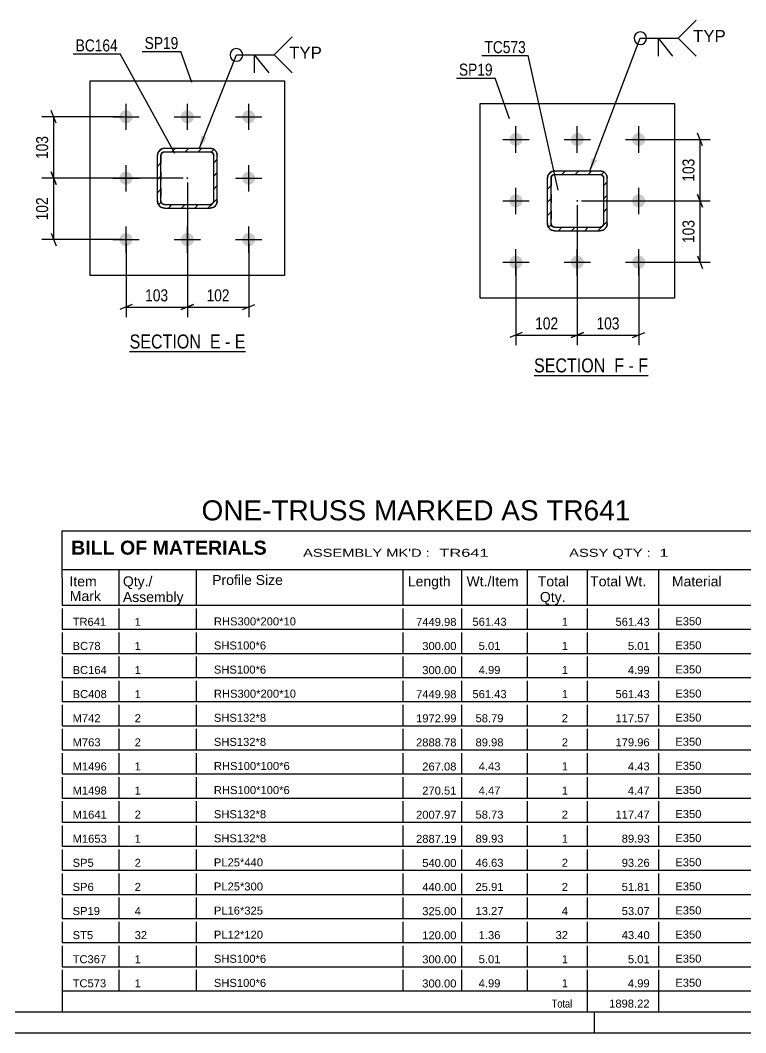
# Model space of a CAD drawing. Header units: millimetres. Extents: x 0 to 841, y 0 to 594.
# Drawn here: x 494 to 667.1, y 0 to 241.6 of the extents above; entities that cross this region are included whole.
import ezdxf

# ---------------------------------------------------------------- set-up
doc = ezdxf.new("R2010")
doc.units = ezdxf.units.MM
doc.linetypes.add('DXK_LINE_DOT2', pattern=[3.9198, 1.9599, -1.9599])
doc.linetypes.add('DXK_LINE_DOT3', pattern=[5.9187, 2.979, -0.9799, 0.9799, -0.9799])
doc.styles.add('Arial', font='ARIAL.TTF', dxfattribs={"height": 0.2})
doc.styles.add('Arial Bold', font='ARIALBD.TTF', dxfattribs={"height": 0.2})
doc.styles.add('Arial Narrow', font='ARIALN.TTF', dxfattribs={"height": 0.2})

# ---------------------------------------------------------------- blocks, each defined once
blk = doc.blocks.new('Unknown-761545199-18054')
at = {"color": 2, "linetype": 'Continuous'}
blk.add_line((530, 119.75), (647.5, 119.75), dxfattribs=at)
at = {"color": 7, "style": 'Arial'}
blk.add_text('ONE-TRUSS MARKED AS TR641', height=4.7754, dxfattribs=at).set_placement((537.26, 122.25))
blk = doc.blocks.new('Unknown-761545199-1132')
at = {"color": 5, "linetype": 'Continuous'}
for p, q in [((5, 5), (836, 5)), ((631, 0), (631, 5)), ((0, 0), (841, 0))]:
    blk.add_line(p, q, dxfattribs=at)
blk = doc.blocks.new('Unknown-761545199-18053')
at = {"color": 7, "linetype": 'Continuous'}
for p, q in [((504, 119.75), (676, 119.75)), ((504, 108.5), (504, 119.75)), ((676, 119.75), (676, 108.5)), ((504, 110.5), (676, 110.5)), ((517.5, 110.5), (517.5, 102)), ((536, 110.5), (536, 102)), ((585.28, 110.5), (585.28, 102)), ((599.28, 110.5), (599.28, 102)), ((615, 110.5), (615, 102)), ((629.28, 110.5), (629.28, 102)), ((646.28, 110.5), (646.28, 102)), ((504, 108.5), (504, 103.5)), ((676, 108.5), (676, 102)), ((504, 103.5), (504, 102)), ((504, 102), (676, 102)), ((504, 101.23), (504, 96.25)), ((517.5, 101.23), (517.5, 96.25)), ((536, 101.23), (536, 96.25)), ((585.28, 101.23), (585.28, 96.25)), ((599.28, 101.23), (599.28, 96.25)), ((615, 101.23), (615, 96.25)), ((629.28, 101.23), (629.28, 96.25)), ((646.28, 101.23), (646.28, 96.25)), ((676, 101.23), (676, 96.25)), ((504, 96.25), (676, 96.25)), ((504, 95.48), (504, 90.5)), ((517.5, 95.48), (517.5, 90.5)), ((536, 95.48), (536, 90.5)), ((585.28, 95.48), (585.28, 90.5)), ((599.28, 95.48), (599.28, 90.5)), ((615, 95.48), (615, 90.5)), ((629.28, 95.48), (629.28, 90.5)), ((646.28, 95.48), (646.28, 90.5)), ((676, 95.48), (676, 90.5)), ((504, 90.5), (676, 90.5)), ((504, 89.73), (504, 84.75)), ((517.5, 89.73), (517.5, 84.75)), ((536, 89.73), (536, 84.75)), ((585.28, 89.73), (585.28, 84.75)), ((599.28, 89.73), (599.28, 84.75)), ((615, 89.73), (615, 84.75)), ((629.28, 89.73), (629.28, 84.75)), ((646.28, 89.73), (646.28, 84.75)), ((676, 89.73), (676, 84.75)), ((504, 84.75), (676, 84.75)), ((504, 83.98), (504, 79)), ((517.5, 83.98), (517.5, 79)), ((536, 83.98), (536, 79)), ((585.28, 83.98), (585.28, 79)), ((599.28, 83.98), (599.28, 79)), ((615, 83.98), (615, 79)), ((629.28, 83.98), (629.28, 79)), ((646.28, 83.98), (646.28, 79)), ((676, 83.98), (676, 79)), ((504, 79), (676, 79)), ((504, 78.23), (504, 73.25)), ((517.5, 78.23), (517.5, 73.25)), ((536, 78.23), (536, 73.25)), ((585.28, 78.23), (585.28, 73.25)), ((599.28, 78.23), (599.28, 73.25)), ((615, 78.23), (615, 73.25)), ((629.28, 78.23), (629.28, 73.25)), ((646.28, 78.23), (646.28, 73.25)), ((676, 78.23), (676, 73.25)), ((504, 73.25), (676, 73.25)), ((504, 72.48), (504, 67.5)), ((517.5, 72.48), (517.5, 67.5)), ((536, 72.48), (536, 67.5)), ((585.28, 72.48), (585.28, 67.5)), ((599.28, 72.48), (599.28, 67.5)), ((615, 72.48), (615, 67.5)), ((629.28, 72.48), (629.28, 67.5)), ((646.28, 72.48), (646.28, 67.5)), ((676, 72.48), (676, 67.5)), ((504, 67.5), (676, 67.5)), ((504, 66.73), (504, 61.75)), ((517.5, 66.73), (517.5, 61.75)), ((536, 66.73), (536, 61.75)), ((585.28, 66.73), (585.28, 61.75)), ((599.28, 66.73), (599.28, 61.75)), ((615, 66.73), (615, 61.75)), ((629.28, 66.73), (629.28, 61.75)), ((646.28, 66.73), (646.28, 61.75)), ((676, 66.73), (676, 61.75)), ((504, 61.75), (676, 61.75)), ((504, 60.98), (504, 56)), ((517.5, 60.98), (517.5, 56)), ((536, 60.98), (536, 56)), ((585.28, 60.98), (585.28, 56)), ((599.28, 60.98), (599.28, 56)), ((615, 60.98), (615, 56)), ((629.28, 60.98), (629.28, 56)), ((646.28, 60.98), (646.28, 56)), ((676, 60.98), (676, 56)), ((504, 56), (676, 56)), ((504, 55.23), (504, 50.25)), ((517.5, 55.23), (517.5, 50.25)), ((536, 55.23), (536, 50.25)), ((585.28, 55.23), (585.28, 50.25)), ((599.28, 55.23), (599.28, 50.25)), ((615, 55.23), (615, 50.25)), ((629.28, 55.23), (629.28, 50.25)), ((646.28, 55.23), (646.28, 50.25)), ((676, 55.23), (676, 50.25)), ((504, 50.25), (676, 50.25)), ((504, 49.48), (504, 44.5)), ((517.5, 49.48), (517.5, 44.5)), ((536, 49.48), (536, 44.5)), ((585.28, 49.48), (585.28, 44.5)), ((599.28, 49.48), (599.28, 44.5)), ((615, 49.48), (615, 44.5)), ((629.28, 49.48), (629.28, 44.5)), ((646.28, 49.48), (646.28, 44.5)), ((676, 49.48), (676, 44.5)), ((504, 44.5), (676, 44.5)), ((504, 43.73), (504, 38.75)), ((517.5, 43.73), (517.5, 38.75)), ((536, 43.73), (536, 38.75)), ((585.28, 43.73), (585.28, 38.75)), ((599.28, 43.73), (599.28, 38.75)), ((615, 43.73), (615, 38.75)), ((629.28, 43.73), (629.28, 38.75)), ((646.28, 43.73), (646.28, 38.75)), ((676, 43.73), (676, 38.75)), ((504, 38.75), (676, 38.75)), ((504, 37.98), (504, 33)), ((517.5, 37.98), (517.5, 33)), ((536, 37.98), (536, 33)), ((585.28, 37.98), (585.28, 33)), ((599.28, 37.98), (599.28, 33)), ((615, 37.98), (615, 33)), ((629.28, 37.98), (629.28, 33)), ((646.28, 37.98), (646.28, 33)), ((676, 37.98), (676, 33)), ((504, 33), (676, 33)), ((504, 32.23), (504, 27.25)), ((517.5, 32.23), (517.5, 27.25)), ((536, 32.23), (536, 27.25)), ((585.28, 32.23), (585.28, 27.25)), ((599.28, 32.23), (599.28, 27.25)), ((615, 32.23), (615, 27.25)), ((629.28, 32.23), (629.28, 27.25)), ((646.28, 32.23), (646.28, 27.25)), ((676, 32.23), (676, 27.25)), ((504, 27.25), (676, 27.25)), ((504, 26.48), (504, 21.5)), ((517.5, 26.48), (517.5, 21.5)), ((536, 26.48), (536, 21.5)), ((585.28, 26.48), (585.28, 21.5)), ((599.28, 26.48), (599.28, 21.5)), ((615, 26.48), (615, 21.5)), ((629.28, 26.48), (629.28, 21.5)), ((646.28, 26.48), (646.28, 21.5)), ((676, 26.48), (676, 21.5)), ((504, 21.5), (676, 21.5)), ((504, 20.73), (504, 15.75)), ((517.5, 20.73), (517.5, 15.75)), ((536, 20.73), (536, 15.75)), ((585.28, 20.73), (585.28, 15.75)), ((599.28, 20.73), (599.28, 15.75)), ((615, 20.73), (615, 15.75)), ((629.28, 20.73), (629.28, 15.75)), ((646.28, 20.73), (646.28, 15.75)), ((676, 20.73), (676, 15.75)), ((504, 15.75), (676, 15.75)), ((504, 14.98), (504, 10)), ((517.5, 14.98), (517.5, 10)), ((536, 14.98), (536, 10)), ((585.28, 14.98), (585.28, 10)), ((599.28, 14.98), (599.28, 10)), ((615, 14.98), (615, 10)), ((629.28, 14.98), (629.28, 10)), ((646.28, 14.98), (646.28, 10)), ((676, 14.98), (676, 10)), ((504, 10), (676, 10)), ((504, 10), (676, 10)), ((504, 10), (504, 5)), ((629.28, 10), (629.28, 5)), ((646.28, 10), (646.28, 5)), ((676, 10), (676, 5)), ((504, 5), (676, 5))]:
    blk.add_line(p, q, dxfattribs=at)
at = {"color": 7}
for s, height, style, p in [('BILL OF MATERIALS', 3.3405, 'Arial Bold', (506.15, 114.06)), ('Profile Size', 2.3877, 'Arial', (539.81, 106.83)), ('Mark', 2.388, 'Arial', (505.84, 103))]:
    blk.add_text(s, height=height, dxfattribs=dict(at, style=style)).set_placement(p)
at = {"color": 7, "linetype": 'Continuous', "style": 'Arial Narrow'}
for s, height, width, p in [("ASSEMBLY MK'D :", 1.9089, 1.6, (561.5, 113.55)), ('TR641', 1.909, 1.794707, (594, 113.55)), ('ASSY QTY :', 1.909, 1.6, (625, 113.55)), ('1', 1.91, 1.794707, (646.5, 113.55))]:
    blk.add_text(s, height=height, dxfattribs=dict(at, width=width)).set_placement(p)
at = {"color": 7, "linetype": 'Continuous'}
for s, height, style, p in [('Item', 2.388, 'Arial', (505.75, 106.5)), ('Qty./', 2.388, 'Arial', (518.5, 106.5)), ('Length', 2.388, 'Arial', (586.5, 106.5)), ('Wt./Item', 2.388, 'Arial', (600.5, 106.5)), ('Total', 2.388, 'Arial', (617.5, 106.5)), ('Total Wt.', 2.388, 'Arial', (630, 106.5)), ('Material', 2.388, 'Arial', (649.5, 106.5)), ('Assembly', 2.388, 'Arial', (518.5, 102.77)), ('Qty.', 2.388, 'Arial', (618, 102.77)), ('RHS300*200*10', 1.9102, 'Arial', (540.21, 97.19)), ('E350', 1.91, 'Arial', (650.31, 97.23)), ('TR641', 1.91, 'Arial', (506.5, 97.09)), ('1', 1.91, 'Arial', (521.31, 97.09)), ('7449.98', 1.91, 'Arial', (588.45, 97.06)), ('561.43', 1.91, 'Arial', (601.9, 97.09)), ('1', 1.91, 'Arial', (623.22, 97.09)), ('561.43', 1.91, 'Arial', (636.03, 97.09)), ('BC78', 1.91, 'Arial', (506.5, 91.34)), ('1', 1.91, 'Arial', (521.31, 91.34)), ('SHS100*6', 1.91, 'Arial', (540.21, 91.44)), ('300.00', 1.91, 'Arial', (589.93, 91.31)), ('5.01', 1.91, 'Arial', (603.39, 91.34)), ('1', 1.91, 'Arial', (623.22, 91.34)), ('5.01', 1.91, 'Arial', (639, 91.34)), ('E350', 1.91, 'Arial', (650.31, 91.48)), ('BC164', 1.91, 'Arial', (506.5, 85.59)), ('1', 1.91, 'Arial', (521.31, 85.59)), ('SHS100*6', 1.91, 'Arial', (540.21, 85.69)), ('300.00', 1.91, 'Arial', (589.93, 85.56)), ('4.99', 1.91, 'Arial', (603.39, 85.59)), ('1', 1.91, 'Arial', (623.22, 85.59)), ('4.99', 1.91, 'Arial', (639, 85.59)), ('E350', 1.91, 'Arial', (650.31, 85.73)), ('BC408', 1.91, 'Arial', (506.5, 79.84)), ('1', 1.91, 'Arial', (521.31, 79.84)), ('RHS300*200*10', 1.9102, 'Arial', (540.21, 79.94)), ('7449.98', 1.91, 'Arial', (588.45, 79.81)), ('561.43', 1.91, 'Arial', (601.9, 79.84)), ('1', 1.91, 'Arial', (623.22, 79.84)), ('561.43', 1.91, 'Arial', (636.03, 79.84)), ('E350', 1.91, 'Arial', (650.31, 79.98)), ('M742', 1.91, 'Arial', (506.5, 74.09)), ('2', 1.91, 'Arial', (521.31, 74.09)), ('SHS132*8', 1.91, 'Arial', (540.21, 74.19)), ('1972.99', 1.91, 'Arial', (588.45, 74.06)), ('58.79', 1.91, 'Arial', (602.64, 74.09)), ('2', 1.91, 'Arial', (623.22, 74.09)), ('117.57', 1.91, 'Arial', (636.03, 74.09)), ('E350', 1.91, 'Arial', (650.31, 74.23)), ('M763', 1.91, 'Arial', (506.5, 68.34)), ('2', 1.91, 'Arial', (521.31, 68.34)), ('SHS132*8', 1.91, 'Arial', (540.21, 68.44)), ('2888.78', 1.91, 'Arial', (588.45, 68.31)), ('89.98', 1.91, 'Arial', (602.64, 68.34)), ('2', 1.91, 'Arial', (623.22, 68.34)), ('179.96', 1.91, 'Arial', (636.03, 68.34)), ('E350', 1.91, 'Arial', (650.31, 68.48)), ('M1496', 1.91, 'Arial', (506.5, 62.59)), ('1', 1.91, 'Arial', (521.31, 62.59)), ('RHS100*100*6', 1.9102, 'Arial', (540.21, 62.69)), ('267.08', 1.91, 'Arial', (589.93, 62.56)), ('4.43', 1.91, 'Arial', (603.39, 62.59)), ('1', 1.91, 'Arial', (623.22, 62.59)), ('4.43', 1.91, 'Arial', (639, 62.59)), ('E350', 1.91, 'Arial', (650.31, 62.73)), ('M1498', 1.91, 'Arial', (506.5, 56.84)), ('1', 1.91, 'Arial', (521.31, 56.84)), ('RHS100*100*6', 1.9102, 'Arial', (540.21, 56.94)), ('270.51', 1.91, 'Arial', (589.93, 56.81)), ('4.47', 1.91, 'Arial', (603.39, 56.84)), ('1', 1.91, 'Arial', (623.22, 56.84)), ('4.47', 1.91, 'Arial', (639, 56.84)), ('E350', 1.91, 'Arial', (650.31, 56.98)), ('E350', 1.91, 'Arial', (650.31, 51.23)), ('M1641', 1.91, 'Arial', (506.5, 51.09)), ('2', 1.91, 'Arial', (521.31, 51.09)), ('SHS132*8', 1.91, 'Arial', (540.21, 51.19)), ('2007.97', 1.91, 'Arial', (588.45, 51.06)), ('58.73', 1.91, 'Arial', (602.64, 51.09)), ('2', 1.91, 'Arial', (623.22, 51.09)), ('117.47', 1.91, 'Arial', (636.03, 51.09)), ('M1653', 1.91, 'Arial', (506.5, 45.34)), ('1', 1.91, 'Arial', (521.31, 45.34)), ('SHS132*8', 1.91, 'Arial', (540.21, 45.44)), ('2887.19', 1.91, 'Arial', (588.45, 45.3)), ('89.93', 1.91, 'Arial', (602.64, 45.34)), ('1', 1.91, 'Arial', (623.22, 45.34)), ('89.93', 1.91, 'Arial', (637.52, 45.34)), ('E350', 1.91, 'Arial', (650.31, 45.48)), ('SP5', 1.91, 'Arial', (506.5, 39.59)), ('2', 1.91, 'Arial', (521.31, 39.59)), ('PL25*440', 1.91, 'Arial', (540.21, 39.69)), ('540.00', 1.91, 'Arial', (589.93, 39.55)), ('46.63', 1.91, 'Arial', (602.64, 39.59)), ('2', 1.91, 'Arial', (623.22, 39.59)), ('93.26', 1.91, 'Arial', (637.52, 39.59)), ('E350', 1.91, 'Arial', (650.31, 39.73)), ('SP6', 1.91, 'Arial', (506.5, 33.84)), ('2', 1.91, 'Arial', (521.31, 33.84)), ('PL25*300', 1.91, 'Arial', (540.21, 33.94)), ('440.00', 1.91, 'Arial', (589.93, 33.8)), ('25.91', 1.91, 'Arial', (602.64, 33.84)), ('2', 1.91, 'Arial', (623.22, 33.84)), ('51.81', 1.91, 'Arial', (637.52, 33.84)), ('E350', 1.91, 'Arial', (650.31, 33.98)), ('SP19', 1.91, 'Arial', (506.5, 28.09)), ('4', 1.91, 'Arial', (521.31, 28.09)), ('PL16*325', 1.91, 'Arial', (540.21, 28.19)), ('325.00', 1.91, 'Arial', (589.93, 28.05)), ('13.27', 1.91, 'Arial', (602.64, 28.09)), ('4', 1.91, 'Arial', (623.22, 28.09)), ('53.07', 1.91, 'Arial', (637.52, 28.09)), ('E350', 1.91, 'Arial', (650.31, 28.23)), ('ST5', 1.91, 'Arial', (506.5, 22.34)), ('32', 1.91, 'Arial', (521.31, 22.34)), ('PL12*120', 1.91, 'Arial', (540.21, 22.44)), ('120.00', 1.91, 'Arial', (589.93, 22.3)), ('1.36', 1.91, 'Arial', (603.39, 22.34)), ('32', 1.91, 'Arial', (621.74, 22.34)), ('43.40', 1.91, 'Arial', (637.52, 22.34)), ('E350', 1.91, 'Arial', (650.31, 22.48)), ('TC367', 1.91, 'Arial', (506.5, 16.59)), ('1', 1.91, 'Arial', (521.31, 16.59)), ('SHS100*6', 1.91, 'Arial', (540.21, 16.69)), ('300.00', 1.91, 'Arial', (589.93, 16.55)), ('5.01', 1.91, 'Arial', (603.39, 16.59)), ('1', 1.91, 'Arial', (623.22, 16.59)), ('5.01', 1.91, 'Arial', (639, 16.59)), ('E350', 1.91, 'Arial', (650.31, 16.73)), ('TC573', 1.91, 'Arial', (506.5, 10.84)), ('1', 1.91, 'Arial', (521.31, 10.84)), ('SHS100*6', 1.91, 'Arial', (540.21, 10.94)), ('300.00', 1.91, 'Arial', (589.93, 10.8)), ('4.99', 1.91, 'Arial', (603.39, 10.84)), ('1', 1.91, 'Arial', (623.22, 10.84)), ('4.99', 1.91, 'Arial', (639, 10.84)), ('E350', 1.91, 'Arial', (650.31, 10.98)), ('Total', 1.909, 'Arial Narrow', (620.83, 6)), ('1898.22', 1.91, 'Arial', (634.52, 6))]:
    blk.add_text(s, height=height, dxfattribs=dict(at, style=style)).set_placement(p)
blk = doc.blocks.new('Unknown-761545199-16 - 10181')
at = {"color": 6, "linetype": 'Continuous'}
blk.add_line((520.1, 162.5), (547.75, 162.5), dxfattribs=at)
at = {"color": 0, "linetype": 'Continuous'}
blk.add_wipeout([(538.21, 163.25), (538.21, 166.75), (520.1, 166.75), (520.1, 163.25)], dxfattribs=at)
at = {"color": 7, "linetype": 'Continuous', "style": 'Arial Narrow'}
blk.add_text('SECTION ', height=3.34, dxfattribs=at).set_placement((520.1, 163.25))
at = {"color": 0, "linetype": 'Continuous'}
blk.add_wipeout([(541.82, 163.25), (541.82, 166.75), (539.26, 166.75), (539.26, 163.25)], dxfattribs=at)
at = {"color": 7, "linetype": 'Continuous', "style": 'Arial Narrow'}
blk.add_text('E', height=3.34, dxfattribs=at).set_placement((539.26, 163.25))
at = {"color": 0, "linetype": 'Continuous'}
blk.add_wipeout([(544.14, 163.25), (544.14, 166.75), (542.87, 166.75), (542.87, 163.25)], dxfattribs=at)
at = {"color": 7, "linetype": 'Continuous', "style": 'Arial Narrow'}
blk.add_text('-', height=3.34, dxfattribs=at).set_placement((542.87, 163.25))
at = {"color": 0, "linetype": 'Continuous'}
blk.add_wipeout([(547.75, 163.25), (547.75, 166.75), (545.19, 166.75), (545.19, 163.25)], dxfattribs=at)
at = {"color": 7, "linetype": 'Continuous', "style": 'Arial Narrow'}
blk.add_text('E', height=3.34, dxfattribs=at).set_placement((545.19, 163.25))
blk = doc.blocks.new('Unknown-761545199-22 - 1610')
at = {"color": 6, "linetype": 'Continuous'}
blk.add_line((616.6, 156.8), (643.82, 156.8), dxfattribs=at)
at = {"color": 0, "linetype": 'Continuous'}
blk.add_wipeout([(634.71, 157.55), (634.71, 161.05), (616.6, 161.05), (616.6, 157.55)], dxfattribs=at)
at = {"color": 7, "linetype": 'Continuous', "style": 'Arial Narrow'}
blk.add_text('SECTION ', height=3.34, dxfattribs=at).set_placement((616.6, 157.55))
at = {"color": 0, "linetype": 'Continuous'}
blk.add_wipeout([(638.1, 157.55), (638.1, 161.05), (635.76, 161.05), (635.76, 157.55)], dxfattribs=at)
blk.add_wipeout([(640.43, 157.55), (640.43, 161.05), (639.15, 161.05), (639.15, 157.55)], dxfattribs=at)
at = {"color": 7, "linetype": 'Continuous', "style": 'Arial Narrow'}
for s, p in [('F', (635.76, 157.55)), ('-', (639.15, 157.55))]:
    blk.add_text(s, height=3.34, dxfattribs=at).set_placement(p)
at = {"color": 0, "linetype": 'Continuous'}
blk.add_wipeout([(643.82, 157.55), (643.82, 161.05), (641.48, 161.05), (641.48, 157.55)], dxfattribs=at)
at = {"color": 7, "linetype": 'Continuous', "style": 'Arial Narrow'}
blk.add_text('F', height=3.34, dxfattribs=at).set_placement((641.48, 157.55))
blk = doc.blocks.new('Bolt-761545199-10240 - 10181')
at = {"linetype": 'Continuous'}
for points in [[(519.24, 220.09, -1), (519.24, 216.95, -1)], [(533.88, 220.09, -1), (533.88, 216.95, -1)], [(548.52, 220.09, -1), (548.52, 216.95, -1)], [(519.24, 205.45, -1), (519.24, 202.31, -1)], [(548.52, 205.45, -1), (548.52, 202.31, -1)], [(519.24, 190.81, -1), (519.24, 187.66, -1)], [(533.88, 190.81, -1), (533.88, 187.66, -1)], [(548.52, 190.81, -1), (548.52, 187.66, -1)]]:
    blk.add_hatch(color=1, dxfattribs=at).paths.add_polyline_path(points)
at = {"color": 1, "linetype": 'Continuous'}
for p, q in [((519.24, 215.38), (519.24, 221.66)), ((533.88, 215.38), (533.88, 221.66)), ((548.52, 215.38), (548.52, 221.66)), ((516.09, 218.52), (522.38, 218.52)), ((530.74, 218.52), (537.02, 218.52)), ((545.38, 218.52), (551.66, 218.52)), ((519.24, 200.74), (519.24, 207.02)), ((548.52, 200.74), (548.52, 207.02)), ((516.09, 203.88), (522.38, 203.88)), ((545.38, 203.88), (551.66, 203.88)), ((519.24, 186.09), (519.24, 192.38)), ((533.88, 186.09), (533.88, 192.38)), ((548.52, 186.09), (548.52, 192.38)), ((516.09, 189.24), (522.38, 189.24)), ((530.74, 189.24), (537.02, 189.24)), ((545.38, 189.24), (551.66, 189.24))]:
    blk.add_line(p, q, dxfattribs=at)
blk = doc.blocks.new('Part-761545199-10187 - 10181')
at = {"linetype": 'Continuous'}
h = blk.add_hatch(dxfattribs=at)
h.set_pattern_fill('', scale=0.7, style=0, pattern_type=0)
h.set_pattern_definition([(45, (527.794, 210.8915), (-1.57154, 1.57154), [])])
h.paths.add_polyline_path([(528.45, 211.02), (527.79, 210.89), (527.24, 210.52), (526.87, 209.96), (526.74, 209.31), (526.74, 198.45), (526.87, 197.79), (527.24, 197.24), (527.79, 196.87), (528.45, 196.74), (539.31, 196.74), (539.96, 196.87), (540.52, 197.24), (540.89, 197.79), (541.02, 198.45), (541.02, 209.31), (540.89, 209.96), (540.52, 210.52), (539.96, 210.89), (539.31, 211.02)])
h.paths.add_polyline_path([(539.31, 210.16), (539.64, 210.1), (539.91, 209.91), (540.1, 209.64), (540.16, 209.31), (540.16, 198.45), (540.1, 198.12), (539.91, 197.84), (539.64, 197.66), (539.31, 197.59), (528.45, 197.59), (528.12, 197.66), (527.84, 197.84), (527.66, 198.12), (527.59, 198.45), (527.59, 209.31), (527.66, 209.64), (527.84, 209.91), (528.12, 210.1), (528.45, 210.16)])
blk.add_hatch(color=246, dxfattribs=at).paths.add_polyline_path([(533.88, 203.78, -1), (533.88, 203.98, -1)])
at = {"color": 7, "linetype": 'DXK_LINE_DOT2'}
for p, q in [((527.79, 210.89), (528.45, 211.02)), ((528.45, 210.16), (528.12, 210.1)), ((528.45, 211.02), (539.31, 211.02)), ((528.45, 210.16), (539.31, 210.16)), ((539.31, 211.02), (539.96, 210.89)), ((539.64, 210.1), (539.31, 210.16)), ((526.74, 209.31), (526.87, 209.96)), ((526.74, 198.45), (526.74, 209.31)), ((527.66, 209.64), (527.59, 209.31)), ((527.59, 209.31), (527.59, 198.45)), ((527.84, 209.91), (527.66, 209.64)), ((528.12, 210.1), (527.84, 209.91)), ((539.91, 209.91), (539.64, 210.1)), ((540.1, 209.64), (539.91, 209.91)), ((540.16, 209.31), (540.1, 209.64)), ((540.16, 198.45), (540.16, 209.31)), ((540.89, 209.96), (541.02, 209.31)), ((541.02, 198.45), (541.02, 209.31)), ((526.87, 197.79), (526.74, 198.45)), ((527.59, 198.45), (527.66, 198.12)), ((527.66, 198.12), (527.84, 197.84)), ((539.91, 197.84), (540.1, 198.12)), ((540.1, 198.12), (540.16, 198.45)), ((541.02, 198.45), (540.89, 197.79)), ((528.45, 196.74), (527.79, 196.87)), ((527.84, 197.84), (528.12, 197.66)), ((528.12, 197.66), (528.45, 197.59)), ((528.45, 197.59), (539.31, 197.59)), ((528.45, 196.74), (539.31, 196.74)), ((539.31, 197.59), (539.64, 197.66)), ((539.96, 196.87), (539.31, 196.74)), ((539.64, 197.66), (539.91, 197.84))]:
    blk.add_line(p, q, dxfattribs=at)
at = {"color": 2, "linetype": 'Continuous'}
for p, q in [((528.45, 211.02), (527.79, 210.89)), ((528.12, 210.1), (528.45, 210.16)), ((528.45, 211.02), (539.31, 211.02)), ((528.45, 210.16), (539.31, 210.16)), ((539.96, 210.89), (539.31, 211.02)), ((539.31, 210.16), (539.64, 210.1)), ((526.87, 209.96), (526.74, 209.31)), ((526.74, 198.45), (526.74, 209.31)), ((527.59, 209.31), (527.66, 209.64)), ((527.59, 198.45), (527.59, 209.31)), ((527.66, 209.64), (527.84, 209.91)), ((527.84, 209.91), (528.12, 210.1)), ((539.64, 210.1), (539.91, 209.91)), ((539.91, 209.91), (540.1, 209.64)), ((540.1, 209.64), (540.16, 209.31)), ((540.16, 198.45), (540.16, 209.31)), ((541.02, 209.31), (540.89, 209.96)), ((541.02, 198.45), (541.02, 209.31)), ((526.74, 198.45), (526.87, 197.79)), ((527.66, 198.12), (527.59, 198.45)), ((527.84, 197.84), (527.66, 198.12)), ((540.1, 198.12), (539.91, 197.84)), ((540.16, 198.45), (540.1, 198.12)), ((540.89, 197.79), (541.02, 198.45)), ((527.79, 196.87), (528.45, 196.74)), ((528.12, 197.66), (527.84, 197.84)), ((528.45, 197.59), (528.12, 197.66)), ((528.45, 197.59), (539.31, 197.59)), ((528.45, 196.74), (539.31, 196.74)), ((539.64, 197.66), (539.31, 197.59)), ((539.31, 196.74), (539.96, 196.87)), ((539.91, 197.84), (539.64, 197.66))]:
    blk.add_line(p, q, dxfattribs=at)
at = {"color": 246, "linetype": 'DXK_LINE_DOT2'}
blk.add_line((533.88, 203.88), (533.88, 203.88), dxfattribs=at)
at = {"color": 246, "linetype": 'Continuous'}
blk.add_circle((533.88, 203.88), 0.1, dxfattribs=at)
at = {"color": 7, "linetype": 'DXK_LINE_DOT2'}
for centre, start, end in [((528.45, 209.31), 112.5, 157.5), ((539.31, 209.31), 22.5, 67.5), ((528.45, 198.45), 202.5, 247.5), ((539.31, 198.45), 292.5, 337.5)]:
    blk.add_arc(centre, 1.71, start, end, dxfattribs=at)
at = {"color": 2, "linetype": 'Continuous'}
for centre, start, end in [((528.45, 209.31), 112.5, 157.5), ((539.31, 209.31), 22.5, 67.5), ((528.45, 198.45), 202.5, 247.5), ((539.31, 198.45), 292.5, 337.5)]:
    blk.add_arc(centre, 1.71, start, end, dxfattribs=at)
blk = doc.blocks.new('Part-761545199-10194 - 10181')
at = {"color": 2, "linetype": 'Continuous'}
for p, q in [((510.66, 180.66), (510.66, 227.09)), ((510.66, 227.09), (557.09, 227.09)), ((557.09, 227.09), (557.09, 180.66)), ((557.09, 180.66), (510.66, 180.66))]:
    blk.add_line(p, q, dxfattribs=at)
blk = doc.blocks.new('Part-761545199-1678 - 1610')
at = {"linetype": 'Continuous'}
h = blk.add_hatch(dxfattribs=at)
h.set_pattern_fill('', scale=0.7, style=0, pattern_type=0)
h.set_pattern_definition([(45, (620.8468, 205.4863), (-1.57154, 1.57154), [])])
h.paths.add_polyline_path([(621.5, 205.62), (620.85, 205.49), (620.29, 205.11), (619.92, 204.56), (619.79, 203.9), (619.79, 193.05), (619.92, 192.39), (620.29, 191.83), (620.85, 191.46), (621.5, 191.33), (632.36, 191.33), (633.02, 191.46), (633.57, 191.83), (633.94, 192.39), (634.07, 193.05), (634.07, 203.9), (633.94, 204.56), (633.57, 205.11), (633.02, 205.49), (632.36, 205.62)])
h.paths.add_polyline_path([(632.36, 204.76), (632.69, 204.69), (632.97, 204.51), (633.15, 204.23), (633.22, 203.9), (633.22, 193.05), (633.15, 192.72), (632.97, 192.44), (632.69, 192.25), (632.36, 192.19), (621.5, 192.19), (621.17, 192.25), (620.9, 192.44), (620.71, 192.72), (620.65, 193.05), (620.65, 203.9), (620.71, 204.23), (620.9, 204.51), (621.17, 204.69), (621.5, 204.76)])
blk.add_hatch(color=246, dxfattribs=at).paths.add_polyline_path([(626.93, 198.37, -1), (626.93, 198.57, -1)])
at = {"color": 7, "linetype": 'DXK_LINE_DOT2'}
for p, q in [((620.85, 205.49), (621.5, 205.62)), ((621.5, 205.62), (632.36, 205.62)), ((632.36, 205.62), (633.02, 205.49)), ((619.79, 203.9), (619.92, 204.56)), ((619.79, 193.05), (619.79, 203.9)), ((620.71, 204.23), (620.65, 203.9)), ((620.65, 203.9), (620.65, 193.05)), ((620.9, 204.51), (620.71, 204.23)), ((621.17, 204.69), (620.9, 204.51)), ((621.5, 204.76), (621.17, 204.69)), ((621.5, 204.76), (632.36, 204.76)), ((632.69, 204.69), (632.36, 204.76)), ((632.97, 204.51), (632.69, 204.69)), ((633.15, 204.23), (632.97, 204.51)), ((633.22, 203.9), (633.15, 204.23)), ((633.22, 193.05), (633.22, 203.9)), ((633.94, 204.56), (634.07, 203.9)), ((634.07, 193.05), (634.07, 203.9)), ((619.92, 192.39), (619.79, 193.05)), ((620.65, 193.05), (620.71, 192.72)), ((620.71, 192.72), (620.9, 192.44)), ((621.5, 191.33), (620.85, 191.46)), ((620.9, 192.44), (621.17, 192.25)), ((621.17, 192.25), (621.5, 192.19)), ((621.5, 192.19), (632.36, 192.19)), ((621.5, 191.33), (632.36, 191.33)), ((632.36, 192.19), (632.69, 192.25)), ((633.02, 191.46), (632.36, 191.33)), ((632.69, 192.25), (632.97, 192.44)), ((632.97, 192.44), (633.15, 192.72)), ((633.15, 192.72), (633.22, 193.05)), ((634.07, 193.05), (633.94, 192.39))]:
    blk.add_line(p, q, dxfattribs=at)
at = {"color": 2, "linetype": 'Continuous'}
for p, q in [((621.5, 205.62), (620.85, 205.49)), ((621.5, 205.62), (632.36, 205.62)), ((633.02, 205.49), (632.36, 205.62)), ((619.92, 204.56), (619.79, 203.9)), ((619.79, 193.05), (619.79, 203.9)), ((620.65, 203.9), (620.71, 204.23)), ((620.65, 193.05), (620.65, 203.9)), ((620.71, 204.23), (620.9, 204.51)), ((620.9, 204.51), (621.17, 204.69)), ((621.17, 204.69), (621.5, 204.76)), ((621.5, 204.76), (632.36, 204.76)), ((632.36, 204.76), (632.69, 204.69)), ((632.69, 204.69), (632.97, 204.51)), ((632.97, 204.51), (633.15, 204.23)), ((633.15, 204.23), (633.22, 203.9)), ((633.22, 193.05), (633.22, 203.9)), ((634.07, 203.9), (633.94, 204.56)), ((634.07, 193.05), (634.07, 203.9)), ((619.79, 193.05), (619.92, 192.39)), ((620.71, 192.72), (620.65, 193.05)), ((620.9, 192.44), (620.71, 192.72)), ((620.85, 191.46), (621.5, 191.33)), ((621.17, 192.25), (620.9, 192.44)), ((621.5, 192.19), (621.17, 192.25)), ((621.5, 192.19), (632.36, 192.19)), ((621.5, 191.33), (632.36, 191.33)), ((632.69, 192.25), (632.36, 192.19)), ((632.36, 191.33), (633.02, 191.46)), ((632.97, 192.44), (632.69, 192.25)), ((633.15, 192.72), (632.97, 192.44)), ((633.22, 193.05), (633.15, 192.72)), ((633.94, 192.39), (634.07, 193.05))]:
    blk.add_line(p, q, dxfattribs=at)
at = {"color": 7, "linetype": 'DXK_LINE_DOT3'}
blk.add_line((626.93, 198.47), (626.93, 198.47), dxfattribs=at)
at = {"color": 246, "linetype": 'DXK_LINE_DOT2'}
blk.add_line((626.93, 198.47), (626.93, 198.47), dxfattribs=at)
at = {"color": 246, "linetype": 'Continuous'}
blk.add_circle((626.93, 198.47), 0.1, dxfattribs=at)
at = {"color": 7, "linetype": 'DXK_LINE_DOT2'}
for centre, start, end in [((621.5, 203.9), 112.5, 157.5), ((632.36, 203.9), 22.5, 67.5), ((621.5, 193.05), 202.5, 247.5), ((632.36, 193.05), 292.5, 337.5)]:
    blk.add_arc(centre, 1.71, start, end, dxfattribs=at)
at = {"color": 2, "linetype": 'Continuous'}
for centre, start, end in [((621.5, 203.9), 112.5, 157.5), ((632.36, 203.9), 22.5, 67.5), ((621.5, 193.05), 202.5, 247.5), ((632.36, 193.05), 292.5, 337.5)]:
    blk.add_arc(centre, 1.71, start, end, dxfattribs=at)
blk = doc.blocks.new('Part-761545199-1658 - 1610')
at = {"color": 2, "linetype": 'Continuous'}
for p, q in [((603.72, 175.26), (603.72, 221.69)), ((603.72, 221.69), (650.15, 221.69)), ((650.15, 221.69), (650.15, 175.26)), ((650.15, 175.26), (603.72, 175.26))]:
    blk.add_line(p, q, dxfattribs=at)
blk = doc.blocks.new('Bolt-761545199-1683 - 1610')
at = {"linetype": 'Continuous'}
for points in [[(612.29, 214.69, -1), (612.29, 211.55, -1)], [(626.93, 214.69, -1), (626.93, 211.55, -1)], [(641.57, 214.69, -1), (641.57, 211.55, -1)], [(612.29, 200.05, -1), (612.29, 196.9, -1)], [(641.57, 200.05, -1), (641.57, 196.9, -1)], [(612.29, 185.4, -1), (612.29, 182.26, -1)], [(626.93, 185.4, -1), (626.93, 182.26, -1)], [(641.57, 185.4, -1), (641.57, 182.26, -1)]]:
    blk.add_hatch(color=1, dxfattribs=at).paths.add_polyline_path(points)
at = {"color": 1, "linetype": 'Continuous'}
for p, q in [((612.29, 209.97), (612.29, 216.26)), ((626.93, 209.97), (626.93, 216.26)), ((641.57, 209.97), (641.57, 216.26)), ((609.15, 213.12), (615.43, 213.12)), ((623.79, 213.12), (630.07, 213.12)), ((638.43, 213.12), (644.72, 213.12)), ((612.29, 195.33), (612.29, 201.62)), ((641.57, 195.33), (641.57, 201.62)), ((609.15, 198.47), (615.43, 198.47)), ((638.43, 198.47), (644.72, 198.47)), ((612.29, 180.69), (612.29, 186.97)), ((626.93, 180.69), (626.93, 186.97)), ((641.57, 180.69), (641.57, 186.97)), ((609.15, 183.83), (615.43, 183.83)), ((623.79, 183.83), (630.07, 183.83)), ((638.43, 183.83), (644.72, 183.83))]:
    blk.add_line(p, q, dxfattribs=at)
blk = doc.blocks.new('StraightDimension-761545199-10376 - 10181')
at = {"color": 7, "linetype": 'Continuous'}
for p, q in [((533.88, 202.88), (533.88, 170.75)), ((519.24, 188.24), (519.24, 170.75)), ((520.74, 173.75), (517.74, 172.55)), ((519.24, 173.15), (533.88, 173.15)), ((532.38, 172.55), (535.38, 173.75))]:
    blk.add_line(p, q, dxfattribs=at)
at = {"color": 0}
blk.add_wipeout([(529.9, 173.9), (529.9, 178.1), (523.21, 178.1), (523.21, 173.9)], dxfattribs=at)
at = {"color": 3, "style": 'Arial Narrow'}
blk.add_text('103', height=2.863, dxfattribs=at).set_placement((523.81, 174.5))
blk = doc.blocks.new('StraightDimension-761545199-10312 - 10181')
at = {"color": 7, "linetype": 'Continuous'}
for p, q in [((502.6, 217.02), (501.4, 220.02)), ((518.24, 218.52), (499.15, 218.52)), ((502, 203.88), (502, 218.52)), ((501.4, 205.38), (502.6, 202.38)), ((532.88, 203.88), (499.15, 203.88))]:
    blk.add_line(p, q, dxfattribs=at)
at = {"color": 0}
blk.add_wipeout([(501.25, 214.54), (497.05, 214.54), (497.05, 207.86), (501.25, 207.86)], dxfattribs=at)
at = {"color": 3, "style": 'Arial Narrow'}
blk.add_text('103', height=2.863, rotation=90.0002, dxfattribs=at).set_placement((500.65, 208.46))
blk = doc.blocks.new('StraightDimension-761545199-10375 - 10181')
at = {"color": 7, "linetype": 'Continuous'}
for p, q in [((533.88, 202.88), (533.88, 170.75)), ((548.52, 188.24), (548.52, 170.75)), ((535.38, 173.75), (532.38, 172.55)), ((533.88, 173.15), (548.52, 173.15)), ((547.02, 172.55), (550.02, 173.75))]:
    blk.add_line(p, q, dxfattribs=at)
at = {"color": 0}
blk.add_wipeout([(544.54, 173.9), (544.54, 178.1), (537.86, 178.1), (537.86, 173.9)], dxfattribs=at)
at = {"color": 3, "style": 'Arial Narrow'}
blk.add_text('102', height=2.863, dxfattribs=at).set_placement((538.46, 174.5))
blk = doc.blocks.new('StraightDimension-761545199-10313 - 10181')
at = {"color": 7, "linetype": 'Continuous'}
for p, q in [((502.6, 202.38), (501.4, 205.38)), ((532.88, 203.88), (499.15, 203.88)), ((502, 189.24), (502, 203.88)), ((518.24, 189.24), (499.15, 189.24)), ((501.4, 190.74), (502.6, 187.74))]:
    blk.add_line(p, q, dxfattribs=at)
at = {"color": 0}
blk.add_wipeout([(501.25, 199.9), (497.05, 199.9), (497.05, 193.22), (501.25, 193.22)], dxfattribs=at)
at = {"color": 3, "style": 'Arial Narrow'}
blk.add_text('102', height=2.863, rotation=90.0002, dxfattribs=at).set_placement((500.65, 193.82))
blk = doc.blocks.new('StraightDimension-761545199-1699 - 1610')
at = {"color": 7, "linetype": 'Continuous'}
for p, q in [((627.93, 198.47), (658.63, 198.47)), ((656.83, 196.97), (655.63, 199.97)), ((656.23, 183.83), (656.23, 198.47)), ((642.57, 183.83), (658.63, 183.83)), ((655.63, 185.33), (656.83, 182.33))]:
    blk.add_line(p, q, dxfattribs=at)
at = {"color": 0}
blk.add_wipeout([(655.48, 194.49), (651.28, 194.49), (651.28, 187.81), (655.48, 187.81)], dxfattribs=at)
at = {"color": 3, "style": 'Arial Narrow'}
blk.add_text('103', height=2.863, rotation=90.0002, dxfattribs=at).set_placement((654.88, 188.41))
blk = doc.blocks.new('StraightDimension-761545199-1710 - 1610')
at = {"color": 7, "linetype": 'Continuous'}
for p, q in [((642.57, 213.12), (658.63, 213.12)), ((656.83, 211.62), (655.63, 214.62)), ((656.23, 198.47), (656.23, 213.12)), ((627.93, 198.47), (658.63, 198.47)), ((655.63, 199.97), (656.83, 196.97))]:
    blk.add_line(p, q, dxfattribs=at)
at = {"color": 0}
blk.add_wipeout([(655.48, 209.14), (651.28, 209.14), (651.28, 202.45), (655.48, 202.45)], dxfattribs=at)
at = {"color": 3, "style": 'Arial Narrow'}
blk.add_text('103', height=2.863, rotation=90.0002, dxfattribs=at).set_placement((654.88, 203.05))
blk = doc.blocks.new('StraightDimension-761545199-10470 - 1610')
at = {"color": 7, "linetype": 'Continuous'}
for p, q in [((626.93, 197.47), (626.93, 164.05)), ((641.57, 182.83), (641.57, 164.05)), ((628.43, 167.05), (625.43, 165.85)), ((640.07, 165.85), (643.07, 167.05)), ((626.93, 166.45), (641.57, 166.45))]:
    blk.add_line(p, q, dxfattribs=at)
at = {"color": 0}
blk.add_wipeout([(637.6, 167.2), (637.6, 171.4), (630.91, 171.4), (630.91, 167.2)], dxfattribs=at)
at = {"color": 3, "style": 'Arial Narrow'}
blk.add_text('103', height=2.863, dxfattribs=at).set_placement((631.51, 167.8))
blk = doc.blocks.new('StraightDimension-761545199-10471 - 1610')
at = {"color": 7, "linetype": 'Continuous'}
for p, q in [((626.93, 197.47), (626.93, 164.05)), ((612.29, 182.83), (612.29, 164.05)), ((613.79, 167.05), (610.79, 165.85)), ((625.43, 165.85), (628.43, 167.05)), ((612.29, 166.45), (626.93, 166.45))]:
    blk.add_line(p, q, dxfattribs=at)
at = {"color": 0}
blk.add_wipeout([(622.95, 167.2), (622.95, 171.4), (616.27, 171.4), (616.27, 167.2)], dxfattribs=at)
at = {"color": 3, "style": 'Arial Narrow'}
blk.add_text('102', height=2.863, dxfattribs=at).set_placement((616.87, 167.8))
blk = doc.blocks.new('Mark-761545199-10399 - 10181')
at = {"color": 0}
blk.add_wipeout([(531.73, 234.7), (531.73, 237.7), (523.69, 237.7), (523.69, 234.7)], dxfattribs=at)
blk.add_wipeout([(531.73, 234.7), (531.73, 237.7), (523.69, 237.7), (523.69, 234.7)], dxfattribs=at)
at = {"color": 30, "linetype": 'Continuous'}
for p in [(523.09, 234.1), (534.96, 226.72)]:
    blk.add_line(p, (532.33, 234.1), dxfattribs=at)
at = {"color": 3, "style": 'Arial Narrow'}
blk.add_text('SP19', height=2.863, dxfattribs=at).set_placement((523.69, 234.7))
blk = doc.blocks.new('Mark-761545199-10406 - 10181')
at = {"color": 0}
blk.add_wipeout([(517.28, 234.13), (517.28, 237.13), (507.23, 237.13), (507.23, 234.13)], dxfattribs=at)
blk.add_wipeout([(517.28, 234.13), (517.28, 237.13), (507.23, 237.13), (507.23, 234.13)], dxfattribs=at)
at = {"color": 30, "linetype": 'Continuous'}
for p in [(506.63, 233.53), (530.91, 209.76)]:
    blk.add_line(p, (517.88, 233.53), dxfattribs=at)
at = {"color": 3, "style": 'Arial Narrow'}
blk.add_text('BC164', height=2.863, dxfattribs=at).set_placement((507.23, 234.13))
blk = doc.blocks.new('WeldMark-761545199-10423 - 10181')
at = {"linetype": 'Continuous'}
blk.add_hatch(color=30, dxfattribs=at).paths.add_polyline_path([(538.54, 213.53), (536.74, 211.02), (537.15, 214.09)])
at = {"color": 30, "linetype": 'Continuous'}
for p, q in [((536.74, 211.02), (545.58, 233.29)), ((545.58, 233.29), (554.58, 233.29))]:
    blk.add_line(p, q, dxfattribs=at)
at = {"color": 3, "linetype": 'Continuous'}
for q in [(553.29, 229), (549.86, 229)]:
    blk.add_line((549.86, 233.29), q, dxfattribs=at)
for start, end in [(90, 270), (270, 90)]:
    blk.add_arc((545.58, 233.29), 1.5, start, end, dxfattribs=at)
at = {"color": 0, "linetype": 'Continuous'}
blk.add_wipeout([(565.95, 232.39), (565.95, 235.39), (558.18, 235.39), (558.18, 232.39)], dxfattribs=at)
blk.add_wipeout([(565.95, 232.39), (565.95, 235.39), (558.18, 235.39), (558.18, 232.39)], dxfattribs=at)
at = {"color": 3, "linetype": 'Continuous'}
for q in [(558.86, 237.58), (558.86, 229)]:
    blk.add_line((554.58, 233.29), q, dxfattribs=at)
at = {"color": 3, "linetype": 'Continuous', "style": 'Arial'}
blk.add_text('TYP', height=2.865, dxfattribs=at).set_placement((558.18, 232.39))
blk = doc.blocks.new('Mark-761545199-1654 - 1610')
at = {"color": 0}
blk.add_wipeout([(606.72, 228.35), (606.72, 231.35), (598.68, 231.35), (598.68, 228.35)], dxfattribs=at)
blk.add_wipeout([(606.72, 228.35), (606.72, 231.35), (598.68, 231.35), (598.68, 228.35)], dxfattribs=at)
at = {"color": 30, "linetype": 'Continuous'}
for p in [(598.08, 227.75), (610.73, 218.01)]:
    blk.add_line(p, (607.32, 227.75), dxfattribs=at)
at = {"color": 3, "style": 'Arial Narrow'}
blk.add_text('SP19', height=2.863, dxfattribs=at).set_placement((598.68, 228.35))
blk = doc.blocks.new('Mark-761545199-1674 - 1610')
at = {"color": 0}
blk.add_wipeout([(614.64, 233.72), (614.64, 236.72), (604.78, 236.72), (604.78, 233.72)], dxfattribs=at)
blk.add_wipeout([(614.64, 233.72), (614.64, 236.72), (604.78, 236.72), (604.78, 233.72)], dxfattribs=at)
at = {"color": 30, "linetype": 'Continuous'}
for p in [(604.18, 233.12), (622.39, 201.01)]:
    blk.add_line(p, (615.24, 233.12), dxfattribs=at)
at = {"color": 3, "style": 'Arial Narrow'}
blk.add_text('TC573', height=2.863, dxfattribs=at).set_placement((604.78, 233.72))
blk = doc.blocks.new('WeldMark-761545199-1743 - 1610')
at = {"linetype": 'Continuous'}
blk.add_hatch(color=30, dxfattribs=at).paths.add_polyline_path([(631.72, 208.16), (629.95, 205.62), (630.32, 208.69)])
at = {"color": 30, "linetype": 'Continuous'}
for p, q in [((629.95, 205.62), (641.96, 237.28)), ((641.96, 237.28), (650.96, 237.28))]:
    blk.add_line(p, q, dxfattribs=at)
at = {"color": 3, "linetype": 'Continuous'}
for q in [(649.68, 232.99), (646.25, 232.99)]:
    blk.add_line((646.25, 237.28), q, dxfattribs=at)
for start, end in [(90, 270), (270, 90)]:
    blk.add_arc((641.96, 237.28), 1.5, start, end, dxfattribs=at)
at = {"color": 0, "linetype": 'Continuous'}
blk.add_wipeout([(662.34, 236.38), (662.34, 239.38), (654.56, 239.38), (654.56, 236.38)], dxfattribs=at)
blk.add_wipeout([(662.34, 236.38), (662.34, 239.38), (654.56, 239.38), (654.56, 236.38)], dxfattribs=at)
at = {"color": 3, "linetype": 'Continuous'}
for q in [(655.25, 241.56), (655.25, 232.99)]:
    blk.add_line((650.96, 237.28), q, dxfattribs=at)
at = {"color": 3, "linetype": 'Continuous', "style": 'Arial'}
blk.add_text('TYP', height=2.865, dxfattribs=at).set_placement((654.56, 236.38))

msp = doc.modelspace()

# ---------------------------------------------------------------- block references
for name in ['Unknown-761545199-1132', 'Part-761545199-10194 - 10181', 'Bolt-761545199-10240 - 10181', 'Part-761545199-1658 - 1610', 'Bolt-761545199-1683 - 1610', 'Part-761545199-10187 - 10181', 'Part-761545199-1678 - 1610', 'Unknown-761545199-18054', 'Unknown-761545199-18053']:
    msp.add_blockref(name, (0, 0))

# ---------------------------------------------------------------- next in the draw order: block references
for name in ['Mark-761545199-10399 - 10181', 'WeldMark-761545199-10423 - 10181', 'Mark-761545199-1654 - 1610', 'StraightDimension-761545199-10376 - 10181', 'StraightDimension-761545199-1699 - 1610', 'Unknown-761545199-16 - 10181', 'Unknown-761545199-22 - 1610']:
    msp.add_blockref(name, (0, 0))

# ---------------------------------------------------------------- next in the draw order: block references
for name in ['Mark-761545199-1674 - 1610', 'StraightDimension-761545199-10312 - 10181', 'StraightDimension-761545199-1710 - 1610']:
    msp.add_blockref(name, (0, 0))

# ---------------------------------------------------------------- next in the draw order: block references
for name in ['WeldMark-761545199-1743 - 1610', 'Mark-761545199-10406 - 10181', 'StraightDimension-761545199-10375 - 10181', 'StraightDimension-761545199-10470 - 1610']:
    msp.add_blockref(name, (0, 0))

# ---------------------------------------------------------------- next in the draw order: block references
for name in ['StraightDimension-761545199-10313 - 10181', 'StraightDimension-761545199-10471 - 1610']:
    msp.add_blockref(name, (0, 0))

doc.saveas('drawing.dxf')
